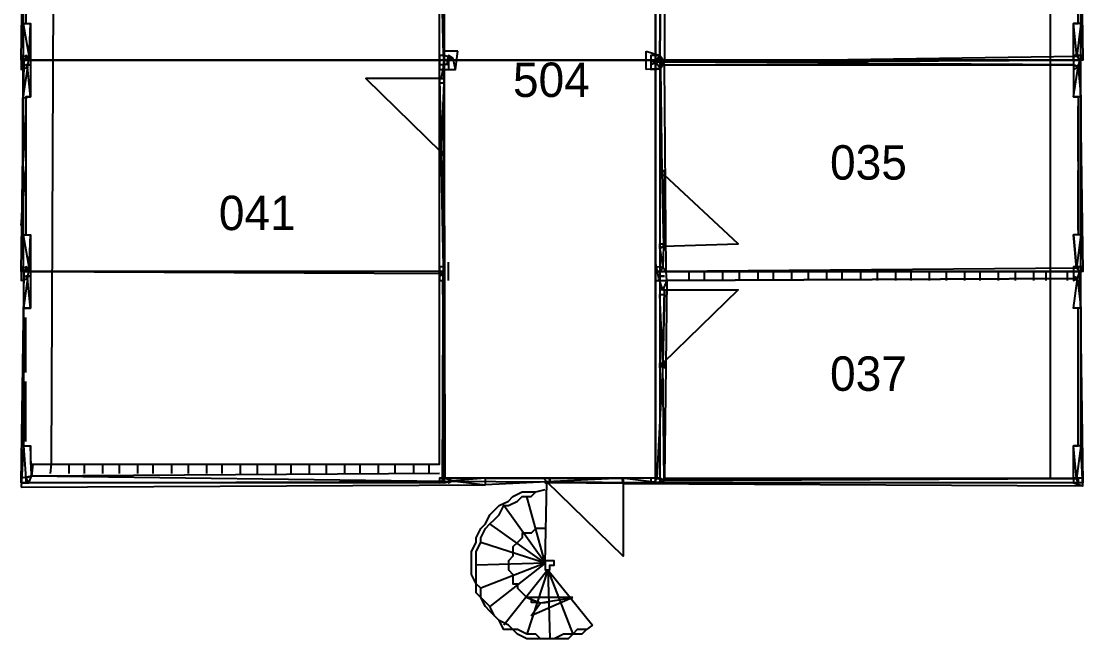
# Model space of a CAD drawing. Header units: metres. Extents: x -641 to 2745, y -1284 to 599.
# Drawn here: x 553 to 784, y -33 to 101.5 of the extents above; entities that cross this region are included whole.
import ezdxf

# ---------------------------------------------------------------- set-up
doc = ezdxf.new("R2010")
doc.units = ezdxf.units.M

msp = doc.modelspace()

# ---------------------------------------------------------------- linework, layer by layer
for p, q in [((692.36, 137.09), (692, 94)), ((692, 94), (692.36, 137.09)), ((553.4, 131), (553.4, 101)), ((553.4, 101), (553.4, 131)), ((783.6, 131), (783.6, 101)), ((783.6, 101), (783.6, 131)), ((560, 115.5), (559.5, 5)), ((644.86, 94), (644.43, 116.86)), ((644.43, 116.86), (644.86, 94)), ((777, 45.83), (777, 115.5)), ((553.4, 101), (553.33, 84.83)), ((553.4, 101), (555, 101)), ((553.4, 101), (554.75, 93.58)), ((554.75, 93.58), (555, 101)), ((782.71, 93.86), (782, 101)), ((783.6, 101), (782, 101)), ((783.6, 101), (782.71, 93.86)), ((783.6, 85), (783.6, 101)), ((648, 95), (645, 95)), ((647.5, 91), (648, 95)), ((689, 91), (689, 95)), ((689, 95), (692, 94)), ((693, 92.58), (782.71, 93.86)), ((782, 92), (693, 92.58)), ((554.38, 91.5), (553.33, 84.83)), ((555, 85), (554.38, 91.5)), ((644.4, 89), (644.8, 91)), ((644.8, 91), (644.4, 89)), ((644.8, 91), (647.5, 91)), ((692.11, 91.22), (689, 91)), ((692.11, 91.22), (692.4, 68.8)), ((692.4, 68.8), (692.11, 91.22)), ((782, 85), (783, 91.6)), ((783, 91.6), (783.6, 85)), ((644.38, 73), (645, 88)), ((553.33, 84.83), (555, 85)), ((554, 71), (553.33, 84.83)), ((553.33, 84.83), (553.4, 55)), ((553.4, 55), (553.33, 84.83)), ((783.6, 85), (782, 85)), ((783.6, 85), (783.6, 55)), ((783.6, 55), (783.6, 85)), ((783, 71), (783, 83)), ((644.38, 73), (644.86, 48)), ((644.86, 48), (644.38, 73)), ((553, 57), (554, 69)), ((692.4, 68.8), (692.75, 52.5)), ((783, 56), (783, 69)), ((553.4, 55), (553.5, 39)), ((553.4, 55), (555, 55)), ((553.4, 55), (554.75, 47.58)), ((554.75, 47.58), (555, 55)), ((782.62, 47.75), (782, 55)), ((783.6, 55), (782, 55)), ((783.6, 55), (782.62, 47.75)), ((783.6, 39), (783.6, 55)), ((692, 52), (692.62, 47.88)), ((692.75, 52.5), (692.62, 47.88)), ((646, 45), (646, 49)), ((691.75, 45.5), (691, 49)), ((782.62, 47.75), (693.36, 47)), ((693.5, 45), (693.36, 47)), ((693.5, 45), (693.36, 47)), ((693.5, 45), (693.36, 47)), ((698.33, 45), (698.33, 47)), ((698.33, 45), (698.33, 47)), ((698.33, 45), (698.33, 47)), ((701.67, 45), (701.67, 47)), ((701.67, 45), (701.67, 47)), ((701.67, 45), (701.67, 47)), ((705.67, 45), (705.67, 47)), ((705.67, 45), (705.67, 47)), ((705.67, 45), (705.67, 47)), ((709.33, 45), (709.33, 47)), ((709.33, 45), (709.33, 47)), ((709.33, 45), (709.33, 47)), ((713.33, 45), (713.33, 47)), ((713.33, 45), (713.33, 47)), ((713.33, 45), (713.33, 47)), ((716.67, 45), (716.67, 47)), ((716.67, 45), (716.67, 47)), ((716.67, 45), (716.67, 47)), ((720.67, 45), (720.67, 47)), ((720.67, 45), (720.67, 47)), ((720.67, 45), (720.67, 47)), ((724.33, 45), (724.33, 47)), ((724.33, 45), (724.33, 47)), ((724.33, 45), (724.33, 47)), ((728.33, 45), (728.33, 47)), ((728.33, 45), (728.33, 47)), ((728.33, 45), (728.33, 47)), ((731.67, 45), (731.67, 47)), ((731.67, 45), (731.67, 47)), ((731.67, 45), (731.67, 47)), ((735.67, 45), (735.67, 47)), ((735.67, 45), (735.67, 47)), ((735.67, 45), (735.67, 47)), ((739.33, 45), (739.33, 47)), ((739.33, 45), (739.33, 47)), ((739.33, 45), (739.33, 47)), ((743.33, 45), (743.33, 47)), ((743.33, 45), (743.33, 47)), ((743.33, 45), (743.33, 47)), ((746.67, 45), (746.67, 47)), ((746.67, 45), (746.67, 47)), ((746.67, 45), (746.67, 47)), ((750.67, 45), (750.67, 47)), ((750.67, 45), (750.67, 47)), ((750.67, 45), (750.67, 47)), ((754.33, 45), (754.33, 47)), ((754.33, 45), (754.33, 47)), ((754.33, 45), (754.33, 47)), ((758.33, 45), (758.33, 47)), ((758.33, 45), (758.33, 47)), ((758.33, 45), (758.33, 47)), ((761.67, 45), (761.67, 47)), ((761.67, 45), (761.67, 47)), ((761.67, 45), (761.67, 47)), ((765.67, 45), (765.67, 47)), ((765.67, 45), (765.67, 47)), ((765.67, 45), (765.67, 47)), ((769.33, 45), (769.33, 47)), ((769.33, 45), (769.33, 47)), ((769.33, 45), (769.33, 47)), ((773.33, 45), (773.33, 47)), ((773.33, 45), (773.33, 47)), ((773.33, 45), (773.33, 47)), ((776, 45), (776, 47)), ((780.67, 45), (780.67, 47)), ((780.67, 45), (780.67, 47)), ((780.67, 45), (780.67, 47)), ((554.38, 45.5), (553.5, 39)), ((555, 39), (554.38, 45.5)), ((644.75, 45), (644.67, 1.22)), ((645.22, 2), (644.75, 45)), ((692.6, 43), (691.75, 45.5)), ((693.5, 45), (692.6, 43)), ((693.5, 45), (782.83, 45.5)), ((777, 2), (777, 45.83)), ((777, 45.83), (777, 45.83)), ((777, 45.83), (777, 45.83)), ((782, 39), (782.83, 45.5)), ((782.83, 45.5), (783.6, 39)), ((692.62, 27), (692, 42)), ((553.5, 39), (555, 39)), ((553.5, 39), (553.5, 9)), ((553.5, 9), (553.5, 39)), ((554, 25), (554, 37)), ((783.6, 39), (782, 39)), ((783, 25), (783, 37)), ((783.6, 39), (783.6, 9)), ((783.6, 9), (783.6, 39)), ((692.62, 27), (691.29, 2)), ((692.92, 1.5), (692.62, 27)), ((554, 10), (554, 23)), ((783, 10), (783, 23)), ((553.5, 9), (553, 0)), ((553.5, 9), (555, 9)), ((553.5, 9), (554, 2)), ((555.22, 2.44), (555, 9)), ((782.62, 1.88), (782, 9)), ((783.6, 9), (782, 9)), ((783.6, 9), (782.62, 1.88)), ((784, 0.33), (783.6, 9)), ((555.5, 5), (555.22, 2.44)), ((555.5, 5), (555.22, 2.44)), ((555.5, 5), (555.22, 2.44)), ((555.5, 5), (644, 5)), ((559.5, 5), (559.33, 3)), ((559.5, 5), (559.33, 3)), ((559.5, 5), (559.33, 3)), ((563.33, 5), (563.33, 3)), ((563.33, 5), (563.33, 3)), ((563.33, 5), (563.33, 3)), ((566.67, 5), (566.67, 3)), ((566.67, 5), (566.67, 3)), ((566.67, 5), (566.67, 3)), ((570.67, 5), (570.67, 3)), ((570.67, 5), (570.67, 3)), ((570.67, 5), (570.67, 3)), ((574.33, 5), (574.33, 3)), ((574.33, 5), (574.33, 3)), ((574.33, 5), (574.33, 3)), ((578.33, 5), (578.33, 3)), ((578.33, 5), (578.33, 3)), ((578.33, 5), (578.33, 3)), ((581.67, 5), (581.67, 3)), ((581.67, 5), (581.67, 3)), ((581.67, 5), (581.67, 3)), ((585.67, 5), (585.67, 3)), ((585.67, 5), (585.67, 3)), ((585.67, 5), (585.67, 3)), ((589.33, 5), (589.33, 3)), ((589.33, 5), (589.33, 3)), ((589.33, 5), (589.33, 3)), ((593.33, 5), (593.33, 3)), ((593.33, 5), (593.33, 3)), ((593.33, 5), (593.33, 3)), ((596.67, 5), (596.67, 3)), ((596.67, 5), (596.67, 3)), ((596.67, 5), (596.67, 3)), ((600.67, 5), (600.67, 3)), ((600.67, 5), (600.67, 3)), ((600.67, 5), (600.67, 3)), ((604.33, 5), (604.33, 3)), ((604.33, 5), (604.33, 3)), ((604.33, 5), (604.33, 3)), ((608.33, 5), (608.33, 3)), ((608.33, 5), (608.33, 3)), ((608.33, 5), (608.33, 3)), ((611.67, 5), (611.67, 3)), ((611.67, 5), (611.67, 3)), ((611.67, 5), (611.67, 3)), ((615.67, 5), (615.67, 3)), ((615.67, 5), (615.67, 3)), ((615.67, 5), (615.67, 3)), ((619.33, 5), (619.33, 3)), ((619.33, 5), (619.33, 3)), ((619.33, 5), (619.33, 3)), ((623.33, 5), (623.33, 3)), ((623.33, 5), (623.33, 3)), ((623.33, 5), (623.33, 3)), ((626.67, 5), (626.67, 3)), ((626.67, 5), (626.67, 3)), ((626.67, 5), (626.67, 3)), ((630.67, 5), (630.67, 3)), ((630.67, 5), (630.67, 3)), ((630.67, 5), (630.67, 3)), ((634.33, 5), (634.33, 3)), ((634.33, 5), (634.33, 3)), ((634.33, 5), (634.33, 3)), ((638.33, 5), (638.33, 3)), ((638.33, 5), (638.33, 3)), ((638.33, 5), (638.33, 3)), ((641.67, 5), (641.67, 3)), ((641.67, 5), (641.67, 3)), ((641.67, 5), (641.67, 3)), ((644, 3), (555.22, 2.44)), ((644.67, 1.22), (555.22, 2.44)), ((553, 0), (654, 0.5)), ((554.67, 1), (644.67, 1.22)), ((654, 2), (646.8, 1.4)), ((646.8, 1.4), (654, 0.5)), ((654, 0.5), (654, 2)), ((654, 2), (666.67, 2)), ((667.4, 1.2), (654, 0.5)), ((666.67, 2), (656, 2)), ((667, -16.5), (667.4, 1.2)), ((683.75, 2), (667.4, 1.2)), ((690.71, 1.14), (683.75, 2)), ((684, 0.8), (690.71, 1.14)), ((684, 0.8), (784, 0.33)), ((782.62, 1.88), (692.92, 1.5)), ((692.92, 1.5), (782.62, 1.88)), ((667, -16.5), (663, -2)), ((667, -16.5), (658, -4)), ((667, -16.5), (655, -8)), ((667, -16.5), (653, -12)), ((667, -16.5), (652, -17)), ((667, -16.5), (653, -22)), ((667, -16.5), (655, -26)), ((667.6, -18), (658, -30)), ((667.6, -18), (663, -32)), ((667.6, -18), (677.33, -30)), ((667.6, -18), (673, -32)), ((667.6, -18), (668, -33)), ((673, -24), (663, -24)), ((663, -24), (666, -25.2)), ((673, -24), (664, -28)), ((664, -28), (666, -25.2)), ((666, -25.2), (673, -24)), ((666, -25.2), (668, -25))]:
    msp.add_line(p, q)
for points in [[(644.89, 185.26), (691, 185), (691, 93), (645, 93)], [(644.89, 185.26), (692, 185), (692, 2), (645.22, 2)], [(645, 138.64), (645, 93), (553, 93), (553.67, 139)], [(783.33, 139), (784, 93), (691, 93), (691, 139)], [(693, 138.64), (693, 93), (782, 93), (782, 101), (783, 101), (783, 131), (782, 131), (782, 138)], [(553.5, 9), (555, 9), (555, 5), (644, 5), (644, 115), (554, 115), (554, 101), (555, 101), (555, 85), (554, 85), (554, 55), (555, 55), (555, 39), (553.5, 39)], [(554.75, 93.58), (553, 94), (553, 93), (554.75, 93.58)], [(554.75, 93.58), (553, 94), (553, 93), (554.75, 93.58)], [(554.75, 93.58), (553, 93), (553, 91), (554.38, 91.5)], [(554.75, 93.58), (553, 93), (553, 91), (554.38, 91.5)], [(645, 93), (645, 47), (553, 47), (553.67, 93)], [(554.75, 93.58), (554, 94), (554, 93), (553.67, 93)], [(554.75, 93.58), (554, 94), (554, 93), (553.67, 93)], [(554.75, 93.58), (554, 94), (554, 93), (554.75, 93.58)], [(644.86, 94), (644, 94), (644, 93), (645, 93)], [(644.86, 94), (644, 94), (644, 93), (645, 93)], [(644.86, 94), (644, 94), (644, 93), (645, 93)], [(644.86, 94), (644, 94), (644, 93), (645, 93)], [(645, 93), (644, 93), (644, 91), (644.8, 91)], [(645, 93), (644, 93), (644, 91), (644.8, 91)], [(645, 93), (691, 93), (691, 1), (644.67, 1.22)], [(644.86, 94), (645, 94), (645, 93), (645, 93)], [(647, 93.38), (645, 94), (645, 93), (647, 93.38)], [(647, 93.38), (645, 93), (645, 91), (647.5, 91)], [(646, 94), (646, 94), (646, 93), (645.71, 92.14)], [(646, 94), (646, 94), (646, 93), (645.71, 92.14)], [(647, 93.38), (646, 94), (646, 93), (647, 93.38)], [(647, 93.38), (646, 94), (646, 93), (647, 93.38)], [(647, 93.38), (646, 93), (646, 91), (647.5, 91)], [(692, 94), (690, 94), (690, 93), (691, 92.57)], [(692, 94), (690, 94), (690, 93), (691, 92.57)], [(692, 94), (690, 94), (690, 93), (691, 92.57)], [(692, 94), (690, 94), (690, 93), (691, 92.57)], [(691, 92.57), (690, 93), (690, 91), (692.11, 91.22)], [(691, 92.57), (690, 93), (690, 91), (692.11, 91.22)], [(691, 92.57), (690, 92), (690, 92), (691, 92.57)], [(691, 92.57), (690, 92), (690, 92), (691, 92.57)], [(692, 94), (691, 94), (691, 93), (693, 92.58)], [(692, 94), (691, 94), (691, 93), (691, 92.57)], [(693, 92.58), (691, 93), (691, 91), (692.11, 91.22)], [(783.38, 93), (784, 47), (691, 47), (691, 92.57)], [(691, 92.57), (691, 92), (691, 92), (691, 92.57)], [(692, 94), (692, 94), (692, 93), (692, 94)], [(692, 94), (692, 94), (692, 93), (693, 92.58)], [(692, 94), (692, 94), (692, 93), (693, 92.58)], [(692, 94), (692, 94), (692, 93), (693, 92.58)], [(693, 92.58), (692, 93), (692, 91), (692.11, 91.22)], [(693, 92.58), (692, 92), (692, 92), (693, 92.58)], [(693, 92.58), (692, 92), (692, 92), (693, 92.58)], [(782.71, 93.86), (782, 94), (782, 93), (783.38, 93)], [(782.71, 93.86), (782, 94), (782, 93), (783.38, 93)], [(784, 94), (782, 94), (782, 93), (783.38, 93)], [(783.38, 93), (782, 93), (782, 91), (783, 91.6)], [(783.38, 93), (782, 93), (782, 91), (783, 91.6)], [(782.71, 93.86), (783, 94), (783, 93), (783.38, 93)], [(782.71, 93.86), (783, 94), (783, 93), (783.38, 93)], [(554.38, 91.5), (554, 92), (554, 92), (554.38, 91.5)], [(554.38, 91.5), (554, 92), (554, 92), (554.38, 91.5)], [(555, 92), (554, 92), (554, 92), (555, 92)], [(645.71, 92.14), (644, 92), (644, 92), (645.71, 92.14)], [(645.71, 92.14), (644, 92), (644, 92), (645.71, 92.14)], [(645.71, 92.14), (645, 92), (645, 92), (645.71, 92.14)], [(645.71, 92.14), (646, 92), (646, 92), (645.71, 92.14)], [(645.71, 92.14), (646, 92), (646, 92), (645.71, 92.14)], [(645.71, 92.14), (646, 92), (646, 92), (645.71, 92.14)], [(692.11, 91.22), (692, 92), (692, 92), (692.11, 91.22)], [(693.36, 47), (693, 92), (782, 92), (782, 85), (783, 85), (783, 55), (782, 55), (782.62, 47.75)], [(783, 91.6), (782, 92), (782, 92), (783, 91.6)], [(783, 91.6), (783, 92), (783, 92), (783, 91.6)], [(783, 91.6), (783, 92), (783, 92), (783, 91.6)], [(644.38, 73), (644, 89), (644, 89), (644.38, 73)], [(644.4, 89), (645, 89), (645, 89), (645, 88), (644, 88), (644, 89), (644, 89), (644, 89), (644, 89), (644.4, 89)], [(644.38, 73), (645, 72), (645, 72), (645, 73), (644, 73), (644, 73), (644, 73), (644, 72), (644, 72), (644.38, 73)], [(692.4, 68.8), (692, 69), (692, 69), (692, 68), (693, 68), (693, 68), (693, 68), (693, 69), (693, 69), (692.4, 68.8)], [(693, 68), (693, 53), (693, 53), (693, 68)], [(692, 52), (692, 52), (692, 52), (692, 53), (693, 53), (693, 53), (693, 53), (693, 52), (693, 52), (692.75, 52.5)], [(554.75, 47.58), (553, 48), (553, 47), (554.75, 47.58)], [(554.75, 47.58), (553, 48), (553, 47), (554.75, 47.58)], [(554.75, 47.58), (553, 47), (553, 45), (554.38, 45.5)], [(554.75, 47.58), (553, 47), (553, 45), (554.38, 45.5)], [(645, 46.57), (645, 1), (553, 1), (553.67, 47)], [(554.75, 47.58), (554, 48), (554, 47), (553.67, 47)], [(554.75, 47.58), (554, 48), (554, 47), (553.67, 47)], [(554.75, 47.58), (554, 48), (554, 47), (554.75, 47.58)], [(644.86, 48), (644, 48), (644, 47), (645, 46.57)], [(644.86, 48), (644, 48), (644, 47), (645, 46.57)], [(644.86, 48), (644, 48), (644, 47), (645, 46.57)], [(644.86, 48), (644, 48), (644, 47), (645, 46.57)], [(645, 46.57), (644, 47), (644, 45), (644.75, 45)], [(645, 46.57), (644, 47), (644, 45), (644.75, 45)], [(645, 46.57), (644, 46), (644, 46), (645, 46.57)], [(645, 46.57), (644, 46), (644, 46), (645, 46.57)], [(644.86, 48), (645, 48), (645, 47), (645, 46.57)], [(645, 46.57), (645, 46), (645, 46), (645, 46.57)], [(692.62, 47.88), (691, 48), (691, 47), (693.36, 47)], [(693.36, 47), (691, 47), (691, 45), (693.5, 45)], [(783.38, 47), (784, 1), (691, 1), (691, 47)], [(692.62, 47.88), (692, 48), (692, 47), (692.62, 47.88)], [(692.62, 47.88), (692, 48), (692, 47), (693.36, 47)], [(692.62, 47.88), (692, 48), (692, 47), (693.36, 47)], [(692.62, 47.88), (692, 48), (692, 47), (693.36, 47)], [(693.36, 47), (692, 47), (692, 45), (693.5, 45)], [(782.62, 47.75), (782, 48), (782, 47), (783.38, 47)], [(782.62, 47.75), (782, 48), (782, 47), (783.38, 47)], [(784, 48), (782, 48), (782, 47), (783.38, 47)], [(783.38, 47), (782, 47), (782, 45), (782.83, 45.5)], [(783.38, 47), (782, 47), (782, 45), (782.83, 45.5)], [(782.62, 47.75), (783, 48), (783, 47), (783.38, 47)], [(782.62, 47.75), (783, 48), (783, 47), (783.38, 47)], [(554.38, 45.5), (554, 46), (554, 46), (554.38, 45.5)], [(554.38, 45.5), (554, 46), (554, 46), (554.38, 45.5)], [(555, 46), (554, 46), (554, 46), (555, 46)], [(691.75, 45.5), (692, 46), (692, 46), (691.75, 45.5)], [(693, 46), (692, 46), (692, 46), (693, 46)], [(693, 46), (692, 46), (692, 46), (693, 46)], [(693.5, 45), (693, 2), (782, 2), (782, 9), (783, 9), (783, 39), (782, 39), (782.83, 45.5)], [(782.83, 45.5), (782, 46), (782, 46), (782.83, 45.5)], [(782.83, 45.5), (783, 46), (783, 46), (782.83, 45.5)], [(782.83, 45.5), (783, 46), (783, 46), (782.83, 45.5)], [(692.6, 43), (692, 43), (692, 43), (692, 42), (693, 42), (693, 43), (693, 43), (693, 43), (693, 43), (692.6, 43)], [(692.62, 27), (693, 43), (693, 43), (692.62, 27)], [(692.62, 27), (692, 26), (692, 26), (692, 27), (693, 27), (693, 27), (693, 27), (693, 26), (693, 26), (692.62, 27)], [(555.22, 2.44), (553, 2), (553, 1), (554.67, 1)], [(555.22, 2.44), (553, 2), (553, 1), (554.67, 1)], [(555.22, 2.44), (554, 2), (554, 1), (554.67, 1)], [(554, 2), (554, 2), (554, 1), (554.67, 1)], [(554, 2), (554, 2), (554, 1), (554.67, 1)], [(645.22, 2), (644, 2), (644, 1), (644.67, 1.22)], [(645.22, 2), (644, 2), (644, 1), (644.67, 1.22)], [(645.22, 2), (644, 2), (644, 1), (644.67, 1.22)], [(645.22, 2), (644, 2), (644, 1), (644.67, 1.22)], [(645.22, 2), (645, 2), (645, 1), (644.67, 1.22)], [(646.8, 1.4), (645, 2), (645, 1), (646.8, 1.4)], [(645.22, 2), (646, 2), (646, 1), (646.8, 1.4)], [(645.22, 2), (646, 2), (646, 1), (646.8, 1.4)], [(646.8, 1.4), (646, 2), (646, 1), (646.8, 1.4)], [(646.8, 1.4), (646, 2), (646, 1), (646.8, 1.4)], [(666.67, 2), (667, 2), (667, 2), (668, 2), (668, 2), (668, 2), (668, 1), (667, 1), (667, 1), (667.4, 1.2)], [(684, 0.8), (668, 1), (668, 2), (683.75, 2)], [(683.75, 2), (684, 2), (684, 2), (683, 2), (683, 2), (684, 2), (684, 1), (684, 1), (684, 1), (684, 0.8)], [(691.29, 2), (690, 2), (690, 1), (690.71, 1.14)], [(691.29, 2), (690, 2), (690, 1), (690.71, 1.14)], [(691.29, 2), (690, 2), (690, 1), (690.71, 1.14)], [(691.29, 2), (690, 2), (690, 1), (690.71, 1.14)], [(691.29, 2), (691, 2), (691, 1), (690.71, 1.14)], [(692.92, 1.5), (691, 2), (691, 1), (692.92, 1.5)], [(691.29, 2), (692, 2), (692, 1), (692.92, 1.5)], [(692.92, 1.5), (692, 2), (692, 1), (692.92, 1.5)], [(692.92, 1.5), (692, 2), (692, 1), (692.92, 1.5)], [(692.92, 1.5), (692, 2), (692, 1), (692.92, 1.5)], [(782.62, 1.88), (782, 2), (782, 1), (783, 1)], [(782.62, 1.88), (782, 2), (782, 1), (783, 1)], [(784, 2), (782, 2), (782, 1), (784, 0.33)], [(782.62, 1.88), (783, 2), (783, 1), (783, 1)], [(782.62, 1.88), (783, 2), (783, 1), (783, 1)], [(667, -16.5), (667, -17), (667, -17), (667, -17), (667, -17), (667, -17), (667, -17), (667, -18), (667, -18), (667, -18), (667, -18), (667, -18), (667, -18), (667, -18), (668, -18), (668, -18), (668, -18), (668, -18), (668, -18), (668, -18), (668, -18), (668, -18), (668, -18), (668, -18), (668, -17), (669, -17), (669, -17), (669, -17), (669, -17), (669, -17), (669, -17), (669, -17), (669, -17), (669, -17), (669, -16), (669, -16), (668, -16), (668, -16), (668, -16), (668, -16), (668, -16), (668, -16), (668, -16), (668, -16), (668, -16), (668, -16), (668, -16), (667, -16), (667, -16), (667, -16), (667, -16), (667, -16), (667, -16), (667, -16), (667, -16), (667, -16), (667, -16), (667, -17), (667, -17), (667, -16.5)]]:
    msp.add_lwpolyline(points, close=True)
for points in [[(644.4, 89), (628, 89), (644.38, 73)], [(692.75, 52.5), (709, 53), (693, 68)], [(692.6, 43), (709, 43), (692.62, 27)], [(684, 0.8), (684, -15), (667.4, 1.2)], [(677.33, -30), (676, -31), (675, -32), (673, -32), (672, -33), (670, -33), (668, -33), (666, -33), (665, -33), (663, -33), (661, -32), (660, -31), (658, -31), (657, -29), (656, -28), (655, -27), (654, -26), (653, -24), (652, -23), (652, -21), (651, -19), (651, -18), (651, -16), (651, -14), (652, -12), (652, -11), (653, -9), (654, -8), (655, -6), (656, -5), (657, -4), (659, -3), (660, -2), (662, -1), (664, -1), (665, -1), (667, -0.5)], [(677.33, -30), (676, -31), (674, -31), (673, -32), (671, -32), (669, -33), (668, -33), (666, -33), (665, -32), (663, -32), (661, -31), (660, -31), (659, -30), (657, -29), (656, -28), (655, -26), (654, -25), (653, -24), (653, -22), (652, -21), (652, -19), (652, -17), (652, -16), (652, -14), (653, -12), (653, -11), (654, -9), (655, -8), (656, -7), (657, -6), (658, -4), (659, -4), (661, -3), (662, -2), (664, -2), (665, -1), (667, -0.5)], [(667, -9), (666, -9), (665, -9), (665, -9), (664, -10), (663, -10), (662, -10), (662, -11), (661, -12), (661, -12), (660, -13), (660, -14), (660, -15), (659, -16), (659, -16), (659, -17), (659, -18), (660, -19), (660, -20), (660, -21), (661, -21), (661, -22), (662, -23), (662, -23), (663, -24), (664, -24), (664, -25), (665, -25), (666, -25.2)]]:
    msp.add_lwpolyline(points)

# ---------------------------------------------------------------- texts
for s, p in [('504', (660, 85)), ('035', (729, 67)), ('041', (596, 56)), ('037', (729, 21))]:
    msp.add_text(s, height=7.5).set_placement(p)

doc.saveas('drawing.dxf')
